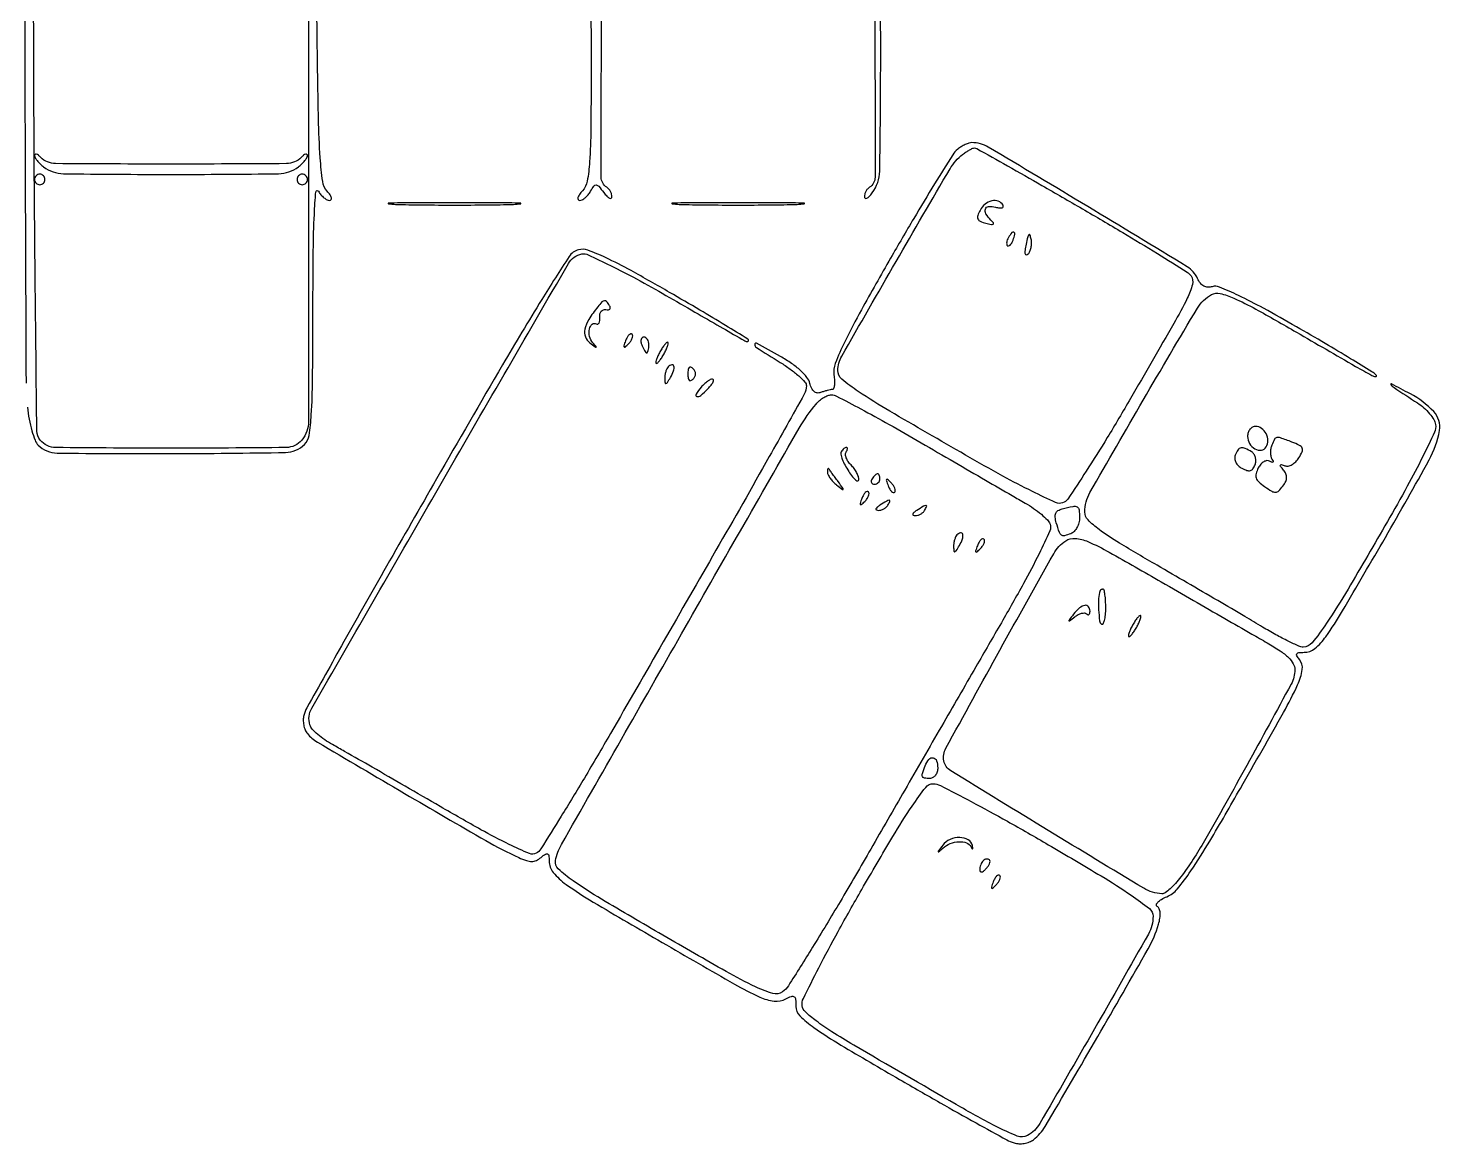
# Model space of a CAD drawing. Extents: x 0 to 512, y 0 to 435.
# Drawn here: x 242.8 to 511.6, y 0.5 to 212.8 of the extents above; entities that cross this region are included whole.
import ezdxf

# ---------------------------------------------------------------- set-up
doc = ezdxf.new("R2010")
doc.units = 0

msp = doc.modelspace()

# ---------------------------------------------------------------- linework, layer by layer
for points in [[(241.62366, 430.722993, -0.00039), (241.880004, 401.160107, -0.001711), (242.06395, 359.991197, -0.00037), (242.085674, 288.80864, 0.000412), (242.107058, 233.840465, 0.000647), (242.225457, 186.594976, 0.000156), (242.395562, 145.218803, 0.025651)], [(296.123153, 288.781034, -0.000173), (296.196939, 213.145479, -0.00023), (296.209652, 137.972826, -0.174858), (294.92158, 134.40551, -0.220213), (291.926495, 132.97874, -0.0027), (270.005122, 132.854656, -0.002699), (248.083146, 132.967246, -0.220351), (245.08922, 134.392496, -0.171957), (244.455919, 136.115967, -0.000356), (244.141251, 165.12825, -0.001713), (243.876482, 204.603981, -0.000416), (243.716775, 269.821359, -0.000253)], [(349.938992, 217.517779, -0.002801), (350, 206.628741, -0.002037), (349.946969, 193.614276, -0.014622), (349.712086, 187.335592, -0.028537), (349.257463, 183.678964, -0.139599), (348.345012, 181.828741, 0.031677), (347.785457, 181.125686, 0.079393), (347.500859, 180.537193, 0.187819), (347.530351, 180.166154, 0.287599), (347.795322, 180, 0.123698), (348.289968, 180.124275, 0.050817), (348.867319, 180.514063, 0.046143), (349.43125, 181.080489, 0.043854), (349.892555, 181.75, -0.026787), (350.53014, 182.746417, -0.267889), (350.963884, 182.942472, -0.193225), (351.448072, 182.689961, -0.014148), (352.410441, 181.5, 0.027843), (353.000373, 180.810071, 0.082359), (353.497487, 180.437351, 0.244706), (353.809983, 180.437656, 0.272227), (353.968197, 180.690983, 0.074923), (353.906278, 181.192381, 0.054799), (353.696908, 181.713662, 0.05495), (353.380214, 182.175378, 0.076707), (353, 182.5, -0.259531), (351.923744, 184.426962, -0.001412), (351.952711, 206.427776, -0.001696), (352.116923, 228.2251, -0.196074)], [(403.883077, 228.2251, -0.001696), (404.047289, 206.427776, -0.001412), (404.076256, 184.426962, -0.259531), (403, 182.5, 0.076707), (402.619786, 182.175378, 0.05495), (402.303092, 181.713662, 0.054799), (402.093722, 181.192381, 0.074923), (402.031803, 180.690983, 0.257071), (402.183993, 180.431203, 0.255697), (402.485547, 180.420058, 0.086484), (402.96402, 180.773532, 0.028616), (403.531803, 181.44113, 0.159146), (404.958043, 185.579172, 0.003727), (405.141723, 206.418368, 0.003882), (405.00864, 227.195031, 0.150328)], [(242.648428, 140.684897, 0.019856), (242.992958, 138.353455, 0.022594), (243.511078, 136.156479, 0.022525), (244.113312, 134.350226, 0.105016), (244.70796, 133.434897, 0.196083), (248.318994, 131.916068, 0.003396), (270.063754, 131.826924, 0.003412), (291.800499, 132.033784, 0.194669), (295.428571, 133.571429, 0.159186), (296.295224, 135.278925, 0.02296), (296.722313, 139.216598, 0.013239), (296.960364, 145.891174, 0.001979), (297.030409, 159.321429, -0.002365), (297.096851, 170.417272, -0.009013), (297.295827, 177.337981, -0.01099), (297.592165, 181.641737, -0.730438), (298.080099, 181.75, 0.043229), (298.551854, 181.080477, 0.04542), (299.124647, 180.514062, 0.049931), (299.708182, 180.123994, 0.12298), (300.204678, 180, 0.250431), (300.493344, 180.154257, 0.213781), (300.551695, 180.498234, 0.087886), (300.297037, 181.055701, 0.030916), (299.751888, 181.75, -0.147674), (298.886631, 183.615823, -0.018476), (298.41813, 188.10245, -0.011637), (298.091109, 195.56011, -0.001877), (297.846901, 210.099377, -0.001791), (297.719709, 223.545617, -0.009824)]]:
    msp.add_lwpolyline(points, format="xyb")
for points in [[(419.807828, 189.75, 0.084857), (418.849812, 188.680471, 0.002154), (415.406304, 183.14921, 0.004541), (411.440108, 176.584036, 0.003075), (407.034821, 169.034545, 0.003456), (401.455801, 159.180067, 0.014179), (398.285917, 153.089538, 0.019836), (396.495972, 148.992099, 0.130209), (396.24493, 146.784545, -0.024806), (396.347854, 145.717118, -0.041706), (396.314714, 144.81796, -0.053338), (396.168704, 144.185193, -0.319623), (395.908595, 144, 0.047788), (395.525362, 143.963289, 0.014432), (394.954017, 143.835604, 0.014316), (394.318182, 143.654584, 0.015106), (393.705165, 143.440356, -0.124587), (393.044927, 143.361742, -0.145437), (392.469801, 143.617362, -0.106353), (392.002012, 144.230413, -0.04752), (391.657119, 145.190356, 0.105909), (391.091121, 146.329927, 0.040137), (389.870648, 147.634127, 0.034291), (388.156147, 148.991785, 0.023108), (386.033742, 150.307686, 0.002353), (381.497544, 152.809943, 0.559351), (381.157244, 152.614826, 0.265015), (381.463407, 152.037942, 0.002145), (386, 149.19078, -0.017958), (387.915042, 147.902754, -0.024698), (389.53125, 146.60276, -0.022981), (390.726763, 145.437168, -0.190277), (391, 144.745165, -0.127996), (390.572213, 143.101447, -0.001028), (383.92063, 131.245381, -0.002153), (373.768864, 113.417215, -0.000341), (353.679536, 78.542881, -0.003204), (348.71701, 70.067651, -0.004906), (344.296744, 62.791798, -0.001849), (340.421826, 56.60356, -0.125008), (339.527722, 55.755576, -0.232762), (338.242504, 55.68762, -0.012206), (334.383894, 57.452429, -0.01359), (329.027105, 60.24501, -0.004429), (321.272131, 64.650172, 0.000459), (314.575296, 68.52491, 0.000566), (308.325067, 72.124165, 0.000465), (303.06724, 75.137511, 0.004177), (300.749375, 76.437477, -0.025681), (299.273754, 77.350589, -0.027836), (297.940493, 78.387766, -0.028853), (296.908878, 79.3971, -0.106697), (296.454061, 80.180449, -0.211974), (296.789861, 83.387779, -0.000486), (321.186054, 125.696556, -0.000478), (345.676641, 167.980613, -0.216964), (348.252595, 169.810129, -0.157729), (349.438007, 169.664033, -0.005498), (353.67544, 167.635366, -0.009764), (358.666093, 165.056016, -0.006618), (364.252505, 161.932767, 0.000071), (369.767428, 158.754009, 0.00011), (374.535111, 156.008251, 0.000033), (378.678507, 153.623602, 0.003433), (379.25, 153.299944, 0.045997), (379.537633, 153.172699, 0.095738), (379.779688, 153.140147, 0.165841), (379.936562, 153.203881, 0.21738), (380, 153.342901, 0.261233), (379.843922, 153.621248, 0.000574), (375.578437, 156.222124, 0.003514), (370.718868, 159.131005, 0.00215), (364.94787, 162.497242, 0.004777), (357.598829, 166.648582, 0.016668), (352.745733, 169.121799, 0.021771), (349.377062, 170.52404, 0.15032), (347.609788, 170.616911, 0.189378), (345.815384, 169.335252, 0.005271), (340.607938, 161.133563, 0.006793), (333.133906, 148.709426, 0.001468), (320.566599, 127.015087, 0.001024), (311.039121, 110.3776, 0.001609), (302.928255, 96.039346, 0.000393), (295.881413, 83.464828, 0.063644), (295.286656, 81.988174, 0.064456), (295.175315, 81.116499, 0.048179), (295.270154, 80.151576, 0.048969), (295.543282, 79.243322, 0.075832), (295.964488, 78.542789, 0.086428), (297.871379, 76.918147, 0.000746), (314.472518, 67.152716, 0.002061), (329.964076, 58.156684, 0.023768), (336.220386, 54.9435, 0.026028), (337.674378, 54.371355, 0.082778), (338.702351, 54.207921, 0.10797), (339.569953, 54.40432, 0.063836), (340.470386, 54.975423, -0.023387), (341.313942, 55.611334, -0.262621), (341.716944, 55.645894, -0.267703), (341.94972, 55.319533, -0.02411), (342, 54.277432, 0.176175), (342.785875, 52.116272, 0.062438), (345.234272, 49.842013, 0.022568), (350.381255, 46.479431, 0.002093), (363.5, 38.803779, 0.001445), (377.277233, 30.873187, 0.02276), (382.099379, 28.399964, 0.077312), (384.862023, 27.62324, 0.153989), (387.072442, 28.03877, -0.032163), (388.139735, 28.524502, -0.254995), (388.658744, 28.453182, -0.213769), (388.937866, 27.958469, -0.023126), (389, 26.615839, 0.201136), (389.745758, 24.836972, 0.040889), (392.427673, 22.600336, 0.019425), (397.57612, 19.267305, 0.002586), (408.75, 12.712559, 0.001951), (416.466418, 8.279622, 0.002849), (423.301347, 4.439878, 0.001397), (429.134085, 1.22799, 0.049994), (430.552457, 0.627213, 0.067894), (431.458398, 0.4762, 0.048976), (432.481795, 0.546185, 0.049341), (433.462022, 0.811943, 0.073049), (434.238244, 1.24531, 0.09625), (436.459705, 3.758533, 0.00142), (446.469633, 20.877867, 0.002143), (456.0661, 37.56183, 0.058196), (458.050416, 42.236515, 0.032263), (458.315893, 43.419991, 0.057562), (458.356903, 44.41558, 0.076915), (458.182775, 45.168223, 0.160441), (457.799891, 45.623674, -0.320562), (457.65259, 45.97521, -0.140224), (457.909155, 46.442339, -0.067725), (458.611568, 46.981502, -0.030358), (459.657384, 47.497988, 0.11963), (461.621695, 48.948797, 0.025058), (464.216271, 52.387376, 0.015813), (467.826012, 58.085604, 0.003472), (473.647708, 68.110829, 0.001453), (481.851445, 82.564019, 0.020811), (484.540387, 87.834866, 0.068098), (485.41572, 90.724497, 0.215986), (484.894808, 92.626748, -0.03656), (484.390898, 93.333137, -0.283824), (484.393439, 93.720806, -0.230637), (484.757358, 93.947847, -0.026117), (485.755111, 94, 0.173036), (487.815225, 94.734955, 0.067405), (489.908218, 96.977886, 0.021198), (493.070153, 101.86954, 0.001511), (501.24212, 115.867333, 0.005611), (509.576482, 130.621975, 0.08283), (511.541274, 136.217645, 0.237221), (510.456465, 139.807847, 0.081198), (506, 143.192084, 0.002126), (502.382996, 145.089861, 0.808967), (502.272906, 144.956303, 0.079994), (502.89498, 144.388119, 0.001019), (507.370583, 141.465638, -0.038101), (508.590365, 140.533353, -0.036834), (509.669509, 139.416895, -0.039175), (510.46761, 138.290552, -0.098843), (510.802212, 137.347956, -0.145606), (510.588328, 135.884495, -0.006602), (508.36941, 131.261572, -0.010047), (505.413372, 125.594653, -0.005778), (501.637131, 118.882318, -0.002374), (494.138707, 106.047987, -0.014377), (490.031346, 99.529364, -0.021881), (487.285242, 95.800454, -0.226844), (485.611707, 95, -0.105135), (484.754802, 95.182195, -0.009417), (482.751842, 96.119848, -0.011932), (480.387765, 97.352196, -0.009035), (477.852204, 98.812249, 0.002185), (474.508217, 100.799309, 0.000633), (469.331005, 103.836365, 0.000636), (463.488771, 107.243633, 0.000679), (457.763983, 110.562249, -0.004576), (450.596107, 114.792391, -0.023302), (446.745561, 117.364392, -0.041496), (444.618528, 119.224065, -0.193116), (444.013983, 120.703691, -0.131903), (444.979445, 124.393083, -0.002432), (455.12556, 141.986849, -0.00237), (465.458438, 159.513374, -0.136324), (468.141693, 162.075832, -0.1834), (469.7834, 162.288174, -0.045531), (472.397354, 161.407004, -0.023157), (476.553246, 159.33531, -0.003865), (484.309928, 154.930317, 0.00028), (495.586068, 148.41928, 0.007243), (498.662754, 146.703951, 0.113938), (499.390654, 146.504678, 0.675513), (499.5, 146.747632, 0.063567), (498.690242, 147.400499, 0.001573), (494.619615, 149.887447, 0.003374), (489.807643, 152.762327, 0.002288), (484.290179, 155.974476, 0.005943), (478.053567, 159.469114, 0.01379), (473.275887, 161.903736, 0.011907), (469.641317, 163.526368, 0.177688), (468.274325, 163.587067, -0.086533), (467.416419, 163.470807, -0.119049), (466.670388, 163.681235, -0.103531), (466.030323, 164.240612, -0.053892), (465.484146, 165.154754, 0.149357), (463.501636, 167.381664, 0.001405), (444.556611, 178.842735, 0.001529), (425.637213, 190.137215, 0.134588), (422.489999, 191, 0.079709), (421.955812, 190.914297, 0.029496), (421.245169, 190.632812, 0.028332), (420.491995, 190.228403, 0.030415)], [(244, 188.560243, 0.136068), (244.113892, 188.14948, 0.034543), (244.514062, 187.576935, 0.032636), (245.080167, 186.962297, 0.027989), (245.75, 186.392046, 0.160416), (249.544895, 185.087183, 0.003265), (270, 184.953606, 0.003265), (290.455105, 185.087183, 0.160416), (294.25, 186.392046, 0.027989), (294.919833, 186.962297, 0.032636), (295.485937, 187.576935, 0.034543), (295.886108, 188.14948, 0.136068), (296, 188.560243, 0.251912), (295.889743, 188.765195, 0.222394), (295.6475, 188.800821, 0.090374), (295.261641, 188.603894, 0.033322), (294.8, 188.2, -0.196793), (291.962929, 187.011267, -0.002039), (270, 186.921686, -0.002039), (248.037071, 187.011267, -0.196793), (245.2, 188.2, 0.033322), (244.738359, 188.603894, 0.090374), (244.3525, 188.800821, 0.222394), (244.110257, 188.765195, 0.251912)], [(443.541678, 178.413058, -0.002557), (451.24089, 173.888042, -0.00394), (457.848559, 169.888132, -0.001342), (463.509709, 166.378931, -0.111366), (464.234212, 165.663058, -0.208008), (464.498448, 164.019459, -0.051929), (463.532506, 161.410001, -0.015889), (460.950671, 156.57037, -0.000958), (452.708841, 142.300453, -0.005078), (448.28846, 134.855971, -0.00774), (444.286567, 128.49364, -0.003463), (440.776319, 123.180877, -0.169572), (439.777343, 122.43079, -0.186185), (438.46033, 122.509977, -0.007405), (434.033186, 124.610538, -0.010986), (428.405475, 127.538957, -0.005207), (421.277343, 131.546614, -0.001486), (406.884666, 139.894094, -0.01431), (400.879286, 143.635434, -0.03057), (397.767725, 145.985657, -0.219103), (397, 147.653525, -0.130519), (397.7185, 150.359097, -0.001224), (408.064369, 168.362064, -0.001573), (418.352603, 186.035193, -0.096949), (420.751134, 188.75, -0.016434), (421.420045, 189.228566, -0.019647), (422.081079, 189.632812, -0.018755), (422.657169, 189.926944, -0.109069), (422.988092, 190, -0.12872), (423.438482, 189.882098, -0.000317), (429.275614, 186.596336, -0.00199), (435.85067, 182.855133, -0.001234)], [(244, 184, 0.099038), (244.076342, 183.618362, 0.097945), (244.29375, 183.29375, 0.097945), (244.618362, 183.076342, 0.099038), (245, 183, 0.099038), (245.381638, 183.076342, 0.097945), (245.70625, 183.29375, 0.097945), (245.923658, 183.618362, 0.099038), (246, 184, 0.099038), (245.923658, 184.381638, 0.097945), (245.70625, 184.70625, 0.097945), (245.381638, 184.923658, 0.099038), (245, 185, 0.099038), (244.618362, 184.923658, 0.097945), (244.29375, 184.70625, 0.097945), (244.076342, 184.381638, 0.099038)], [(294, 184, 0.099038), (294.076342, 183.618362, 0.097945), (294.29375, 183.29375, 0.097945), (294.618362, 183.076342, 0.099038), (295, 183, 0.099038), (295.381638, 183.076342, 0.097945), (295.70625, 183.29375, 0.097945), (295.923658, 183.618362, 0.099038), (296, 184, 0.099038), (295.923658, 184.381638, 0.097945), (295.70625, 184.70625, 0.097945), (295.381638, 184.923658, 0.099038), (295, 185, 0.099038), (294.618362, 184.923658, 0.097945), (294.29375, 184.70625, 0.097945), (294.076342, 184.381638, 0.099038)], [(312.75, 179.253493, 0.004465), (317.871383, 179.15404, 0.002621), (324, 179.121907, 0.002621), (330.128617, 179.15404, 0.004465), (335.25, 179.253493, 0.028886), (336.592265, 179.369353, 0.917402), (336.585938, 179.478783, 0.005908), (332.068294, 179.55347, 0.001179), (324, 179.572488, 0.001179), (315.931706, 179.55347, 0.005908), (311.414062, 179.478783, 0.917402), (311.407735, 179.369353, 0.028886)], [(366.75, 179.253493, 0.004465), (371.871383, 179.15404, 0.002621), (378, 179.121907, 0.002621), (384.128617, 179.15404, 0.004465), (389.25, 179.253493, 0.028886), (390.592265, 179.369353, 0.917402), (390.585938, 179.478783, 0.005908), (386.068294, 179.55347, 0.001179), (378, 179.572488, 0.001179), (369.931706, 179.55347, 0.005908), (365.414062, 179.478783, 0.917402), (365.407735, 179.369353, 0.028886)], [(424.059075, 178.110384, 0.041825), (423.624991, 177.105589, 0.18976), (423.656817, 176.480446, 0.184916), (424.107962, 176.034887, 0.039443), (425.167942, 175.666333, 0.012648), (426.212563, 175.42121, 0.189361), (426.5748, 175.483055, 0.446544), (426.618564, 175.713779, 0.033237), (426.14405, 176.25595, -0.055733), (425.179998, 177.462732, -0.228562), (425.077002, 178.367964, -0.302147), (425.697193, 178.837319, -0.079356), (427.00138, 178.70989, 0.033809), (427.733252, 178.570513, 0.095442), (428.250238, 178.606613, 0.238295), (428.46851, 178.80112, 0.236417), (428.442363, 179.093259, 0.166979), (427.530878, 179.839913, 0.145002), (426.293594, 179.92345, 0.119585), (425.023609, 179.296414, 0.095977)], [(429.458881, 172.933469, 0.049364), (429.242038, 172.490157, 0.059701), (429.133355, 172.040231, 0.070517), (429.142323, 171.651151, 0.156651), (429.276326, 171.390341, 0.281567), (429.50546, 171.335123, 0.118528), (429.786868, 171.507038, 0.069269), (430.083816, 171.899181, 0.035865), (430.345077, 172.456872, 0.029555), (430.696703, 173.564815, 0.344086), (430.525317, 173.954259, 0.36195), (430.120758, 173.871774, 0.030391)], [(432.824504, 171.674177, 0.016428), (432.622686, 170.486201, 0.086287), (432.646908, 169.826958, 0.373673), (432.869057, 169.65923, 0.181167), (433.217958, 169.817958, 0.095372), (433.560845, 170.324322, 0.051027), (433.787163, 171.048004, 0.048216), (433.872744, 171.86184, 0.054376), (433.794107, 172.64378, 0.033951), (433.576195, 173.410973, 0.550064), (433.360049, 173.459395, 0.138278), (433.129397, 173.047609, 0.00866)], [(351.255129, 159.75, 0.027887), (349.553152, 157.3353, 0.086401), (348.805468, 155.494588, 0.143692), (348.908898, 154.059949, 0.142501), (349.771013, 152.903233, 0.001881), (350.775599, 152.149884, 0.169063), (350.950253, 152.094952, 0.630786), (350.983138, 152.169577, 0.003555), (350.328145, 152.920083, -0.126626), (349.721445, 154.106387, -0.10132), (349.694257, 155.546337, -0.170386), (350.208107, 156.442542, -0.327575), (350.99188, 156.505018, 0.226887), (351.274998, 156.474507, 0.191619), (351.504115, 156.674452, 0.097302), (351.634565, 157.127012, 0.041351), (351.637095, 157.760762, -0.075289), (351.683492, 158.407374, -0.115333), (351.927609, 158.910705, -0.139547), (352.329451, 159.192916, -0.13571), (352.82433, 159.225223, 0.068666), (353.286094, 159.194024, 0.191458), (353.573592, 159.332191, 0.232089), (353.654704, 159.605637, 0.096758), (353.515313, 159.975223, 0.036279), (352.953792, 160.751705, 0.247763), (352.530451, 160.923954, 0.182976), (352.061731, 160.690986, 0.019465)], [(356.564293, 153.293128, 0.008399), (356.21821, 152.336218, 0.286372), (356.270328, 152.111181, 0.400052), (356.463552, 152.106486, 0.011214), (357.124088, 152.733333, 0.043285), (357.558688, 153.246577, 0.063152), (357.837219, 153.768815, 0.082976), (357.927901, 154.220211, 0.20742), (357.806872, 154.526461, 0.278911), (357.538684, 154.59249, 0.120343), (357.210949, 154.395085, 0.070189), (356.866277, 153.940734, 0.036269)], [(359.638374, 152.5, 0.02136), (359.887494, 151.925442, 0.030395), (360.160341, 151.440625, 0.030693), (360.420671, 151.087111, 0.222225), (360.606989, 151, 0.289661), (360.758929, 151.096084, 0.046727), (360.884553, 151.440625, 0.039339), (360.971531, 151.925176, 0.024748), (361, 152.5, 0.062722), (360.92777, 153.073532, 0.08088), (360.715469, 153.559375, 0.098158), (360.400789, 153.884506, 0.152681), (360.031385, 154, 0.184534), (359.710807, 153.877514, 0.147206), (359.516384, 153.559375, 0.100118), (359.488865, 153.074366, 0.055937)], [(363, 151, 0.018363), (362.624831, 150.232522, 0.03505), (362.390928, 149.5875, 0.048507), (362.307737, 149.132581, 0.439016), (362.429632, 149, 0.205392), (362.683068, 149.108693, 0.023718), (363.097178, 149.5875, 0.025446), (363.553569, 150.233921, 0.018122), (364, 151, 0.018363), (364.375169, 151.767478, 0.03505), (364.609072, 152.4125, 0.048507), (364.692263, 152.867419, 0.439016), (364.570368, 153, 0.205392), (364.316932, 152.891307, 0.023718), (363.902822, 152.4125, 0.025446), (363.446431, 151.766079, 0.018122)], [(364.666667, 148.333333, 0.090291), (364.412681, 147.966277, 0.037424), (364.204766, 147.397396, 0.03547), (364.067974, 146.738421, 0.038261), (364.030409, 146.083333, 0.022266), (364.081567, 145.281648, 0.446695), (364.258773, 145.154512, 0.200091), (364.526993, 145.343107, 0.009073), (365.122073, 146.325003, 0.045735), (365.700437, 147.568642, 0.142678), (365.755664, 148.481056, 0.424), (365.351748, 148.72635, 0.133055)], [(368.428571, 147, 0.032041), (368.481152, 146.180305, 0.165815), (368.678571, 145.778571, 0.311764), (368.990389, 145.721518, 0.090732), (369.414286, 146.014286, 0.074369), (369.776302, 146.503638, 0.122728), (369.9, 147, 0.122728), (369.776302, 147.496362, 0.074369), (369.414286, 147.985714, 0.090732), (368.990389, 148.278482, 0.311764), (368.678571, 148.221429, 0.165815), (368.481152, 147.819695, 0.032041)], [(370.979944, 144.475834, 0.029602), (369.979644, 143.114039, 0.516285), (370.152246, 142.680429, 0.243494), (370.879991, 142.857678, 0.023017), (372.25, 144.166667, 0.023673), (372.861625, 144.871365, 0.055885), (373.228156, 145.461458, 0.131091), (373.297943, 145.837557, 0.391772), (373.122445, 146, 0.119097), (372.699414, 145.897787, 0.03606), (372.131094, 145.552276, 0.033855), (371.528724, 145.05914, 0.031103)], [(412.839291, 133.890791, 0.000172), (419.138252, 130.22984, 0.000202), (425.113688, 126.762904, 0.000178), (430.166507, 123.836392, 0.001247), (432.63284, 122.417298, -0.021255), (434.261131, 121.391592, -0.023674), (435.736734, 120.265222, -0.023901), (436.891733, 119.195448, -0.102731), (437.395725, 118.411139, -0.200818), (437.356578, 117.104695, -0.00818), (435.29432, 112.754463, -0.011465), (432.331745, 107.091132, -0.004869), (428.115392, 99.634633, 0.0002), (423.274978, 91.258016, 0.000083), (416.729484, 79.915839, 0.000082), (409.714557, 67.750969, 0.000105), (403.271557, 56.568224, -0.003205), (397.409597, 46.538216, -0.004828), (392.160495, 37.87922, -0.002037), (387.578822, 30.550155, -0.105864), (386.417049, 29.360916, -0.221164), (384.596977, 29.08432, -0.03976), (381.307635, 30.337422, -0.018324), (375.711076, 33.251808, -0.002211), (363.656272, 40.172696, -0.002412), (351.966298, 47.02861, -0.018083), (346.564437, 50.501743, -0.035839), (343.745606, 52.777558, -0.257835), (343.222994, 54.380003, -0.082334), (344.339331, 57.403273, -0.000203), (367.217247, 97.507082, -0.000353), (389.629139, 136.692742, -0.045788), (392.826182, 141.25, -0.042627), (393.499906, 141.919602, -0.039251), (394.295438, 142.485938, -0.041605), (395.088561, 142.875972, -0.093743), (395.744278, 143, -0.120553), (396.738735, 142.756696, -0.002423), (401.357588, 140.32417, -0.005596), (406.733879, 137.381644, -0.003713)], [(475, 135.106989, 0.135666), (475.379751, 133.733166, 0.129688), (476.415946, 132.721359, 0.164903), (477.632356, 132.48907, 0.22337), (478.556588, 133.091561, 0.145449), (478.883428, 134.297335, 0.113965), (478.545034, 135.616428, 0.116844), (477.67291, 136.629638, 0.158164), (476.531385, 137, 0.122836), (475.947332, 136.854316, 0.100768), (475.449844, 136.443928, 0.091033), (475.115601, 135.830088, 0.07943)], [(479.603744, 133.409758, 0.051873), (479.418921, 132.722614, 0.044279), (479.365982, 131.974021, 0.046419), (479.44331, 131.278161, 0.087757), (479.651264, 130.755249, -0.039317), (479.84962, 130.369529, -0.32582), (479.806665, 130.188972, -0.288205), (479.610308, 130.160081, -0.034628), (479.204682, 130.3735, 0.172963), (478.702107, 130.481165, 0.101855), (478.115223, 130.27718, 0.079288), (477.531566, 129.789782, 0.056407), (477.046655, 129.087176, 0.05513), (476.613966, 128.007776, 0.150413), (476.636331, 127.194355, 0.125692), (477.124319, 126.44323, 0.033404), (478.246042, 125.540219, 0.018853), (479.606955, 124.661544, 0.142657), (480.339664, 124.472727, 0.190609), (480.950291, 124.736596, 0.038728), (481.732614, 125.649006, 0.044384), (482.26148, 126.525984, 0.104916), (482.445567, 127.262626, 0.117909), (482.30589, 127.955529, 0.064859), (481.841611, 128.690847, -0.012328), (481.292684, 129.38647, -0.244805), (481.24995, 129.645908, -0.404375), (481.429266, 129.740481, -0.020803), (482.110613, 129.511048, 0.142498), (482.738155, 129.458642, 0.078156), (483.467037, 129.729481, 0.067277), (484.183021, 130.269401, 0.058085), (484.771396, 131.005554, 0.03537), (485.394799, 132.181281, 0.210293), (485.396348, 132.860254, 0.176679), (484.889175, 133.39172, 0.023933), (483.45424, 134.017398, 0.005972), (481.260566, 134.82158, 0.124628), (480.569873, 134.884926, 0.238189), (480.122249, 134.562529, 0.028143)], [(397.615954, 132.187617, 0.199984), (397.537209, 131.695961, 0.032358), (397.830199, 130.750946, 0.031412), (398.345426, 129.621975, 0.022973), (399.050347, 128.437617, 0.019361), (399.796593, 127.395701, 0.054235), (400.419918, 126.751095, 0.183673), (400.798628, 126.621157, 0.403196), (400.993411, 126.821429, 0.086357), (400.889774, 127.435106, 0.037124), (400.554739, 128.198012, 0.035312), (400.06785, 128.977023, 0.039069), (399.490809, 129.652048, -0.046485), (398.955412, 130.297463, -0.057548), (398.591854, 130.987983, -0.068447), (398.442265, 131.618411, -0.163911), (398.549826, 132.08062, 0.038054), (398.73241, 132.43348, 0.082028), (398.804248, 132.729932, 0.156351), (398.758231, 132.921168, 0.261868), (398.618034, 133, 0.123552), (398.390723, 132.94296, 0.047413), (398.117423, 132.761362, 0.043257), (397.845023, 132.498443, 0.04079)], [(472.644227, 131.515254, 0.117831), (472.556797, 130.855882, 0.094677), (472.76305, 130.16859, 0.08344), (473.241664, 129.534844, 0.066617), (473.937277, 129.033568, 0.041123), (474.88552, 128.622337, 0.146917), (475.539005, 128.599292, 0.174884), (476.028873, 128.936418, 0.063927), (476.433909, 129.688364, 0.07976), (476.57948, 130.38076, 0.076585), (476.504415, 131.094203, 0.080781), (476.226326, 131.718743, 0.106717), (475.78387, 132.154738, 0.035298), (474.562179, 132.813999, 0.157588), (473.76338, 132.903576, 0.194938), (473.16366, 132.505513, 0.058407)], [(395, 128.289111, 0.118513), (395.119099, 127.793695, 0.038743), (395.514063, 127.148474, 0.036088), (396.080311, 126.47468, 0.033687), (396.75, 125.872445, 0.002253), (397.88969, 124.986902, 0.484056), (398.007396, 125.016402, 0.268706), (397.990111, 125.186266, 0.001613), (397.032968, 126.5, -0.000677), (396.450487, 127.296353, -0.000854), (395.913754, 128.034896, -0.000676), (395.465372, 128.655857, -0.006866), (395.282968, 128.916667, 0.262974), (395.17753, 128.968895, 0.280207), (395.083122, 128.904197, 0.081051), (395.018789, 128.664158, 0.025033)], [(403.5, 127, 0.082592), (403.343488, 126.6179, 0.161196), (403.3746, 126.29375, 0.182303), (403.586039, 126.078288, 0.108972), (403.940983, 126, 0.093332), (404.345238, 126.076123, 0.09642), (404.688914, 126.29375, 0.099167), (404.918938, 126.618444, 0.105053), (405, 127, 0.042167), (404.967655, 127.382849, 0.061769), (404.870461, 127.70625, 0.081139), (404.727648, 127.92554, 0.210953), (404.559017, 128, 0.151918), (404.34829, 127.934461, 0.038439), (404.066025, 127.70625, 0.035638), (403.768994, 127.382774, 0.029505)], [(406.564293, 125.706872, 0.036269), (406.866277, 125.059266, 0.070189), (407.210949, 124.604915, 0.120343), (407.538684, 124.40751, 0.278911), (407.806872, 124.473539, 0.20742), (407.927901, 124.779789, 0.082976), (407.837219, 125.231185, 0.063152), (407.558688, 125.753423, 0.043285), (407.124088, 126.266667, 0.011214), (406.463552, 126.893514, 0.400052), (406.270328, 126.888819, 0.286372), (406.21821, 126.663782, 0.008399)], [(401.564293, 123.293128, 0.008399), (401.21821, 122.336218, 0.286372), (401.270328, 122.111181, 0.400052), (401.463552, 122.106486, 0.011214), (402.124088, 122.733333, 0.043285), (402.558688, 123.246577, 0.063152), (402.837219, 123.768815, 0.082976), (402.927901, 124.220211, 0.20742), (402.806872, 124.526461, 0.278911), (402.538684, 124.59249, 0.120343), (402.210949, 124.395085, 0.070189), (401.866277, 123.940734, 0.036269)], [(405, 122, 0.027275), (404.445888, 121.597454, 0.147021), (404.239151, 121.292684, 0.37991), (404.327599, 121.095709, 0.102799), (404.690983, 121.015313, 0.074131), (405.192374, 121.083483, 0.053889), (405.713662, 121.298248, 0.054031), (406.175433, 121.618541, 0.075854), (406.5, 122, 0.034464), (406.886554, 122.734105, 0.541951), (406.758161, 122.931144, 0.136158), (406.281145, 122.798791, 0.008108)], [(412, 121, 0.027275), (411.445888, 120.597454, 0.147021), (411.239151, 120.292684, 0.37991), (411.327599, 120.095709, 0.102799), (411.690983, 120.015313, 0.074131), (412.192374, 120.083483, 0.053889), (412.713662, 120.298248, 0.054031), (413.175433, 120.618541, 0.075854), (413.5, 121, 0.034464), (413.886554, 121.734105, 0.541951), (413.758161, 121.931144, 0.136158), (413.281145, 121.798791, 0.008108)], [(443, 119.606989, -0.063435), (442.877458, 118.644994, -0.061175), (442.517331, 117.731707, -0.066168), (441.985412, 117.002075, -0.111029), (441.356872, 116.58345, -0.026312), (440.124839, 116.183635, -0.230384), (439.576878, 116.289976, -0.148647), (439.188546, 116.82134, -0.009527), (438.582653, 118.668669, -0.045436), (438.36126, 119.72254, -0.130778), (438.467438, 120.455697, -0.155849), (438.90525, 120.961864, -0.073722), (439.708426, 121.302668, -0.013098), (441.76741, 121.780257, -0.170995), (442.533251, 121.674686, -0.249456), (442.910608, 121.130333, -0.029315)], [(458.582223, 107.401612, 0.000131), (464.678497, 103.889934, 0.000139), (470.660091, 100.448611, 0.000132), (475.813963, 97.487204, 0.000636), (478.75, 95.806153, -0.01739), (481.185284, 94.301306, -0.046019), (482.775827, 93.014427, -0.068504), (483.692286, 91.837898, -0.132003), (484, 90.692654, -0.124724), (483.309741, 87.968547, -0.001637), (474.851804, 72.471849, -0.004373), (466.785265, 58.105595, -0.02926), (462.304745, 51.25, -0.022845), (461.295476, 50.009696, -0.029271), (460.252897, 48.970996, -0.029776), (459.310346, 48.231175, -0.164512), (458.699109, 48.055519, -0.123949), (455.259573, 49.09282, -0.001833), (437.041075, 60.093279, -0.001215), (418.469143, 71.462229, -0.210217), (417.173587, 73.337153, -0.17459), (417.549597, 75.736604, -0.001177), (427.852937, 94.441207, -0.001596), (438.084146, 112.773607, -0.119938), (440.381311, 115.234687, -0.170606), (442.196633, 115.684974, -0.078056), (444.59264, 115.071609, -0.026731), (448.665218, 113.054583, -0.002393)], [(419.666667, 116.333333, 0.090291), (419.412681, 115.966277, 0.037424), (419.204766, 115.397396, 0.03547), (419.067974, 114.738421, 0.038261), (419.030409, 114.083333, 0.022266), (419.081567, 113.281648, 0.446695), (419.258773, 113.154512, 0.200091), (419.526993, 113.343107, 0.009073), (420.122073, 114.325003, 0.045735), (420.700437, 115.568642, 0.142678), (420.755664, 116.481056, 0.424), (420.351748, 116.72635, 0.133055)], [(423.564293, 114.293128, 0.008399), (423.21821, 113.336218, 0.286372), (423.270328, 113.111181, 0.400052), (423.463552, 113.106486, 0.011214), (424.124088, 113.733333, 0.043285), (424.558688, 114.246577, 0.063152), (424.837219, 114.768815, 0.082976), (424.927901, 115.220211, 0.20742), (424.806872, 115.526461, 0.278911), (424.538684, 115.59249, 0.120343), (424.210949, 115.395085, 0.070189), (423.866277, 114.940734, 0.036269)], [(446.918758, 105.75, 0.06675), (446.64808, 104.270061, 0.023452), (446.646561, 102.105535, 0.016692), (446.814678, 99.997312, 0.229998), (447.213778, 99.367878, 0.423693), (447.514684, 99.444056, 0.067816), (447.769047, 100.070164, 0.04173), (447.944274, 101.109304, 0.020914), (448, 102.440983, 0.013196), (447.963984, 103.805441, 0.021702), (447.853125, 104.954539, 0.017356), (447.697178, 105.840255, 0.354245), (447.5, 106, 0.04681), (447.302701, 105.981488, 0.054827), (447.12301, 105.926563, 0.06345), (446.986101, 105.845806, 0.150353)], [(441.872445, 101.25, 0.001728), (441.017381, 100.151917, 0.272896), (440.998637, 100.003157, 0.488078), (441.101435, 99.97634, 0.002328), (442.092009, 100.741324, -0.04346), (442.749775, 101.167948, -0.05878), (443.409651, 101.424724, -0.073134), (443.973454, 101.485663, -0.188967), (444.342009, 101.324657, 0.113033), (444.592176, 101.167715, 0.253554), (444.806715, 101.20266, 0.172529), (444.953729, 101.43152, 0.057388), (445, 101.833333, 0.167773), (444.708248, 102.678346, 0.279531), (444.026007, 102.935729, 0.133893), (443.003341, 102.44097, 0.047268)], [(453, 99, 0.018363), (452.624831, 98.232522, 0.03505), (452.390928, 97.5875, 0.048507), (452.307737, 97.132581, 0.439016), (452.429632, 97, 0.205392), (452.683068, 97.108693, 0.023718), (453.097178, 97.5875, 0.025446), (453.553569, 98.233921, 0.018122), (454, 99, 0.018363), (454.375169, 99.767478, 0.03505), (454.609072, 100.4125, 0.048507), (454.692263, 100.867419, 0.439016), (454.570368, 101, 0.205392), (454.316932, 100.891307, 0.023718), (453.902822, 100.4125, 0.025446), (453.446431, 99.766079, 0.018122)], [(416, 72, -0.072314), (415.888136, 71.230589, -0.08892), (415.5625, 70.583333, -0.10214), (415.075754, 70.153209, -0.130775), (414.5, 70, -0.036287), (413.465711, 70.075161, -0.274596), (413.100721, 70.370956, -0.168163), (413.0888, 70.951151, -0.013436), (413.606989, 72.418213, -0.07847), (414.308319, 73.634558, -0.272501), (415.125027, 73.941099, -0.276633), (415.779244, 73.375605, -0.07973)], [(437.059008, 57.391486, -0.003217), (447.139501, 51.436041, -0.014861), (452.843344, 47.781894, -0.019021), (456.300356, 45.221251, -0.227621), (457, 43.764013, -0.128976), (456.112635, 40.381207, -0.001905), (445.860548, 22.345386, -0.001796), (435.436351, 4.318644, -0.138762), (433.070905, 2.037947, -0.222236), (431.139973, 1.933511, -0.024098), (426.979448, 3.849254, -0.010874), (419.499139, 7.949861, -0.000869), (400, 19.242501, -0.009579), (395.848778, 21.763894, -0.021835), (392.841359, 23.859812, -0.024775), (390.805809, 25.5808, -0.168578), (390.200816, 26.727761, -0.153713), (390.414609, 28.108041, -0.003703), (393.360546, 33.963754, -0.007647), (397.039592, 40.881, -0.004828), (401.533517, 48.844579, -0.00325), (407.436628, 58.921481, -0.014362), (411.11933, 64.728952, -0.017334), (413.719597, 68.306358, -0.230878), (415.141709, 69, -0.119563), (416.500491, 68.670366, -0.002773), (422.395142, 65.589999, -0.006007), (429.274288, 61.839939, -0.004018)], [(416.960723, 57.298257, 0.001501), (416.141908, 56.212213, 0.179729), (416.093211, 56.047439, 0.620043), (416.167189, 56.016818, 0.002653), (416.998228, 56.75, -0.088729), (418.398949, 57.611165, -0.08323), (420.043288, 57.958482, -0.097666), (421.489342, 57.736037, -0.193113), (422.341667, 56.975, 0.02232), (422.528118, 56.637741, 0.482015), (422.626262, 56.625625, 0.238062), (422.674298, 56.766839, 0.01415), (422.596672, 57.225, 0.218444), (421.801134, 58.324703, 0.126011), (420.19343, 58.758759, 0.106199), (418.346346, 58.387015, 0.128593)], [(424.666667, 54.333333, 0.063896), (424.411277, 54.002755, 0.039129), (424.195833, 53.558958, 0.038674), (424.048893, 53.07784, 0.054831), (424, 52.633333, 0.142677), (424.093678, 52.31173, 0.290264), (424.322581, 52.204271, 0.131573), (424.693024, 52.355562, 0.034019), (425.183333, 52.783333, 0.041736), (425.5985, 53.274266, 0.061283), (425.867292, 53.770833, 0.080535), (425.959631, 54.197768, 0.212536), (425.85, 54.483333, 0.128169), (425.601612, 54.629018, 0.100736), (425.289271, 54.652396, 0.089268), (424.96028, 54.549128, 0.075941)], [(426.564293, 50.293128, 0.008399), (426.21821, 49.336218, 0.286372), (426.270328, 49.111181, 0.400052), (426.463552, 49.106486, 0.011214), (427.124088, 49.733333, 0.043285), (427.558688, 50.246577, 0.063152), (427.837219, 50.768815, 0.082976), (427.927901, 51.220211, 0.20742), (427.806872, 51.526461, 0.278911), (427.538684, 51.59249, 0.120343), (427.210949, 51.395085, 0.070189), (426.866277, 50.940734, 0.036269)]]:
    msp.add_lwpolyline(points, format="xyb", close=True)

doc.saveas('drawing.dxf')
